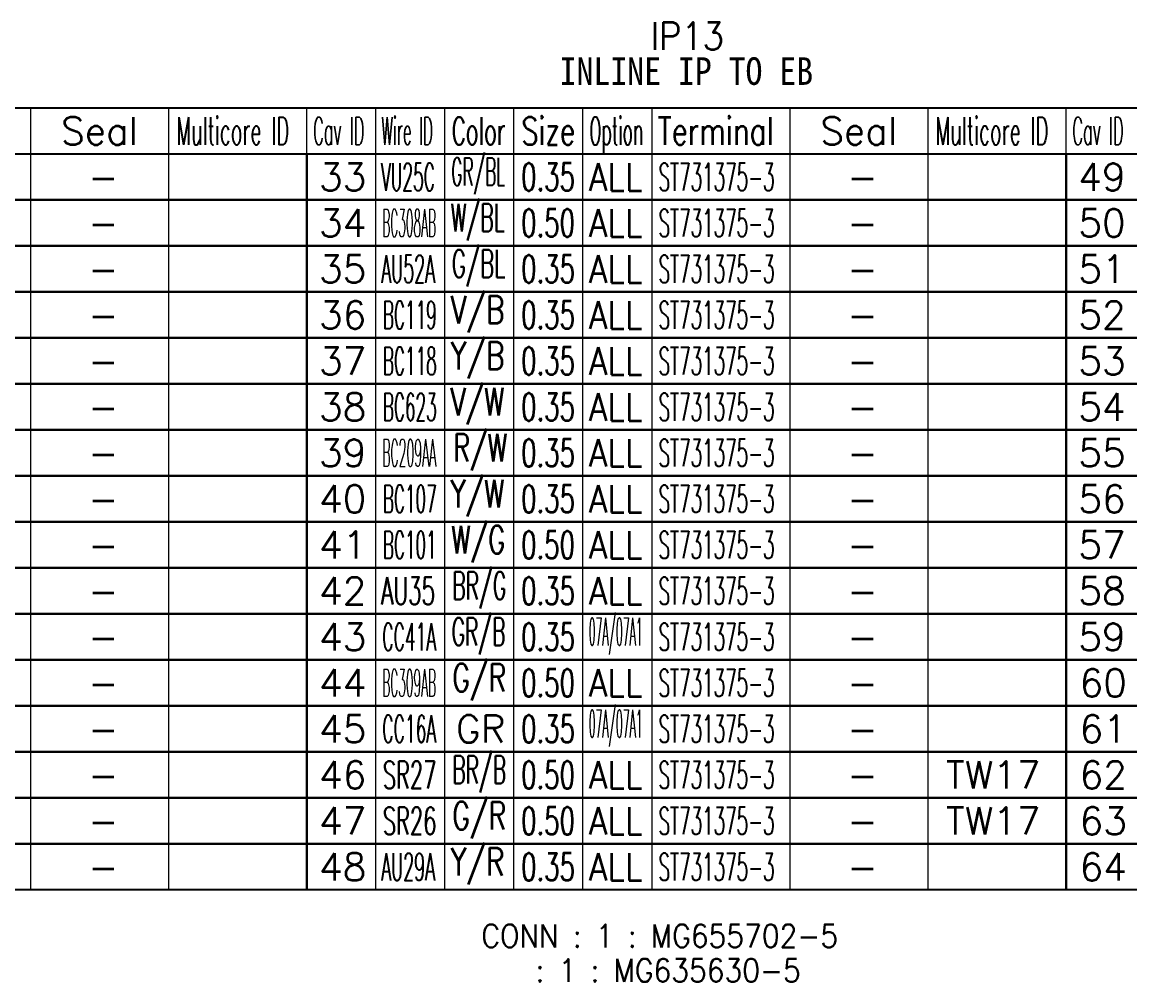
# Model space of a CAD drawing. Header units: inches. Extents: x 47316 to 59086, y 3141 to 11743.
# Drawn here: x 50717.6 to 50838, y 8811.5 to 8915.8 of the extents above; entities that cross this region are included whole.
import ezdxf

# ---------------------------------------------------------------- set-up
doc = ezdxf.new("R2010")
doc.units = ezdxf.units.IN
doc.header["$MEASUREMENT"] = 0
doc.styles.get("Standard").update_dxf_attribs({"font": ''})
doc.styles.get('Standard').set_extended_font_data('SimSun')

msp = doc.modelspace()

# ---------------------------------------------------------------- linework, layer by layer
at = {"color": 0, "linetype": 'Continuous', "lineweight": -2}
for p, q in [((50583.54, 8906.49), (50996.04, 8906.49)), ((50583.54, 8901.49), (50996.04, 8901.49))]:
    msp.add_line(p, q, dxfattribs=at)
at = {"color": 7, "linetype": 'Continuous', "lineweight": 15}
for p, q in [((50718.54, 8901.49), (50718.54, 8906.49)), ((50733.54, 8901.49), (50733.54, 8906.49)), ((50748.54, 8901.49), (50748.54, 8906.49)), ((50756.04, 8901.49), (50756.04, 8906.49)), ((50763.54, 8901.49), (50763.54, 8906.49)), ((50771.04, 8901.49), (50771.04, 8906.49)), ((50778.54, 8901.49), (50778.54, 8906.49)), ((50786.04, 8901.49), (50786.04, 8906.49)), ((50801.04, 8901.49), (50801.04, 8906.49)), ((50816.04, 8901.49), (50816.04, 8906.49)), ((50831.04, 8901.49), (50831.04, 8906.49))]:
    msp.add_line(p, q, dxfattribs=at)
at = {"color": 102, "linetype": 'Continuous', "lineweight": 15}
for p, q in [((50718.54, 8896.49), (50718.54, 8901.49)), ((50733.54, 8896.49), (50733.54, 8901.49)), ((50756.04, 8896.49), (50756.04, 8901.49)), ((50763.54, 8896.49), (50763.54, 8901.49)), ((50771.04, 8896.49), (50771.04, 8901.49)), ((50778.54, 8896.49), (50778.54, 8901.49)), ((50786.04, 8896.49), (50786.04, 8901.49)), ((50801.04, 8896.49), (50801.04, 8901.49)), ((50816.04, 8896.49), (50816.04, 8901.49)), ((50718.54, 8891.49), (50718.54, 8896.49)), ((50733.54, 8891.49), (50733.54, 8896.49)), ((50756.04, 8891.49), (50756.04, 8896.49)), ((50763.54, 8891.49), (50763.54, 8896.49)), ((50771.04, 8891.49), (50771.04, 8896.49)), ((50778.54, 8891.49), (50778.54, 8896.49)), ((50786.04, 8891.49), (50786.04, 8896.49)), ((50801.04, 8891.49), (50801.04, 8896.49)), ((50816.04, 8891.49), (50816.04, 8896.49)), ((50718.54, 8886.49), (50718.54, 8891.49)), ((50733.54, 8886.49), (50733.54, 8891.49)), ((50756.04, 8886.49), (50756.04, 8891.49)), ((50763.54, 8886.49), (50763.54, 8891.49)), ((50771.04, 8886.49), (50771.04, 8891.49)), ((50778.54, 8886.49), (50778.54, 8891.49)), ((50786.04, 8886.49), (50786.04, 8891.49)), ((50801.04, 8886.49), (50801.04, 8891.49)), ((50816.04, 8886.49), (50816.04, 8891.49)), ((50718.54, 8881.49), (50718.54, 8886.49)), ((50733.54, 8881.49), (50733.54, 8886.49)), ((50756.04, 8881.49), (50756.04, 8886.49)), ((50763.54, 8881.49), (50763.54, 8886.49)), ((50771.04, 8881.49), (50771.04, 8886.49)), ((50778.54, 8881.49), (50778.54, 8886.49)), ((50786.04, 8881.49), (50786.04, 8886.49)), ((50801.04, 8881.49), (50801.04, 8886.49)), ((50816.04, 8881.49), (50816.04, 8886.49)), ((50718.54, 8876.49), (50718.54, 8881.49)), ((50733.54, 8876.49), (50733.54, 8881.49)), ((50756.04, 8876.49), (50756.04, 8881.49)), ((50763.54, 8876.49), (50763.54, 8881.49)), ((50771.04, 8876.49), (50771.04, 8881.49)), ((50778.54, 8876.49), (50778.54, 8881.49)), ((50786.04, 8876.49), (50786.04, 8881.49)), ((50801.04, 8876.49), (50801.04, 8881.49)), ((50816.04, 8876.49), (50816.04, 8881.49)), ((50718.54, 8871.49), (50718.54, 8876.49)), ((50733.54, 8871.49), (50733.54, 8876.49)), ((50756.04, 8871.49), (50756.04, 8876.49)), ((50763.54, 8871.49), (50763.54, 8876.49)), ((50771.04, 8871.49), (50771.04, 8876.49)), ((50778.54, 8871.49), (50778.54, 8876.49)), ((50786.04, 8871.49), (50786.04, 8876.49)), ((50801.04, 8871.49), (50801.04, 8876.49)), ((50816.04, 8871.49), (50816.04, 8876.49)), ((50718.54, 8866.49), (50718.54, 8871.49)), ((50733.54, 8866.49), (50733.54, 8871.49)), ((50756.04, 8866.49), (50756.04, 8871.49)), ((50763.54, 8866.49), (50763.54, 8871.49)), ((50771.04, 8866.49), (50771.04, 8871.49)), ((50778.54, 8866.49), (50778.54, 8871.49)), ((50786.04, 8866.49), (50786.04, 8871.49)), ((50801.04, 8866.49), (50801.04, 8871.49)), ((50816.04, 8866.49), (50816.04, 8871.49)), ((50718.54, 8861.49), (50718.54, 8866.49)), ((50733.54, 8861.49), (50733.54, 8866.49)), ((50756.04, 8861.49), (50756.04, 8866.49)), ((50763.54, 8861.49), (50763.54, 8866.49)), ((50771.04, 8861.49), (50771.04, 8866.49)), ((50778.54, 8861.49), (50778.54, 8866.49)), ((50786.04, 8861.49), (50786.04, 8866.49)), ((50801.04, 8861.49), (50801.04, 8866.49)), ((50816.04, 8861.49), (50816.04, 8866.49)), ((50718.54, 8856.49), (50718.54, 8861.49)), ((50733.54, 8856.49), (50733.54, 8861.49)), ((50756.04, 8856.49), (50756.04, 8861.49)), ((50763.54, 8856.49), (50763.54, 8861.49)), ((50771.04, 8856.49), (50771.04, 8861.49)), ((50778.54, 8856.49), (50778.54, 8861.49)), ((50786.04, 8856.49), (50786.04, 8861.49)), ((50801.04, 8856.49), (50801.04, 8861.49)), ((50816.04, 8856.49), (50816.04, 8861.49)), ((50718.54, 8851.49), (50718.54, 8856.49)), ((50733.54, 8851.49), (50733.54, 8856.49)), ((50756.04, 8851.49), (50756.04, 8856.49)), ((50763.54, 8851.49), (50763.54, 8856.49)), ((50771.04, 8851.49), (50771.04, 8856.49)), ((50778.54, 8851.49), (50778.54, 8856.49)), ((50786.04, 8851.49), (50786.04, 8856.49)), ((50801.04, 8851.49), (50801.04, 8856.49)), ((50816.04, 8851.49), (50816.04, 8856.49)), ((50718.54, 8846.49), (50718.54, 8851.49)), ((50733.54, 8846.49), (50733.54, 8851.49)), ((50756.04, 8846.49), (50756.04, 8851.49)), ((50763.54, 8846.49), (50763.54, 8851.49)), ((50771.04, 8846.49), (50771.04, 8851.49)), ((50778.54, 8846.49), (50778.54, 8851.49)), ((50786.04, 8846.49), (50786.04, 8851.49)), ((50801.04, 8846.49), (50801.04, 8851.49)), ((50816.04, 8846.49), (50816.04, 8851.49)), ((50718.54, 8841.49), (50718.54, 8846.49)), ((50733.54, 8841.49), (50733.54, 8846.49)), ((50756.04, 8841.49), (50756.04, 8846.49)), ((50763.54, 8841.49), (50763.54, 8846.49)), ((50771.04, 8841.49), (50771.04, 8846.49)), ((50778.54, 8841.49), (50778.54, 8846.49)), ((50786.04, 8841.49), (50786.04, 8846.49)), ((50801.04, 8841.49), (50801.04, 8846.49)), ((50816.04, 8841.49), (50816.04, 8846.49)), ((50718.54, 8836.49), (50718.54, 8841.49)), ((50733.54, 8836.49), (50733.54, 8841.49)), ((50756.04, 8836.49), (50756.04, 8841.49)), ((50763.54, 8836.49), (50763.54, 8841.49)), ((50771.04, 8836.49), (50771.04, 8841.49)), ((50778.54, 8836.49), (50778.54, 8841.49)), ((50786.04, 8836.49), (50786.04, 8841.49)), ((50801.04, 8836.49), (50801.04, 8841.49)), ((50816.04, 8836.49), (50816.04, 8841.49)), ((50718.54, 8831.49), (50718.54, 8836.49)), ((50733.54, 8831.49), (50733.54, 8836.49)), ((50756.04, 8831.49), (50756.04, 8836.49)), ((50763.54, 8831.49), (50763.54, 8836.49)), ((50771.04, 8831.49), (50771.04, 8836.49)), ((50778.54, 8831.49), (50778.54, 8836.49)), ((50786.04, 8831.49), (50786.04, 8836.49)), ((50801.04, 8831.49), (50801.04, 8836.49)), ((50816.04, 8831.49), (50816.04, 8836.49)), ((50718.54, 8826.49), (50718.54, 8831.49)), ((50733.54, 8826.49), (50733.54, 8831.49)), ((50756.04, 8826.49), (50756.04, 8831.49)), ((50763.54, 8826.49), (50763.54, 8831.49)), ((50771.04, 8826.49), (50771.04, 8831.49)), ((50778.54, 8826.49), (50778.54, 8831.49)), ((50786.04, 8826.49), (50786.04, 8831.49)), ((50801.04, 8826.49), (50801.04, 8831.49)), ((50816.04, 8826.49), (50816.04, 8831.49)), ((50718.54, 8821.49), (50718.54, 8826.49)), ((50733.54, 8821.49), (50733.54, 8826.49)), ((50756.04, 8821.49), (50756.04, 8826.49)), ((50763.54, 8821.49), (50763.54, 8826.49)), ((50771.04, 8821.49), (50771.04, 8826.49)), ((50778.54, 8821.49), (50778.54, 8826.49)), ((50786.04, 8821.49), (50786.04, 8826.49)), ((50801.04, 8821.49), (50801.04, 8826.49)), ((50816.04, 8821.49), (50816.04, 8826.49))]:
    msp.add_line(p, q, dxfattribs=at)
at = {"color": 0, "linetype": 'Continuous', "lineweight": -2}
for points in [[(50666.04, 8896.49), (50666.04, 8901.49), (50748.54, 8901.49), (50748.54, 8896.49)], [(50748.54, 8896.49), (50748.54, 8901.49), (50831.04, 8901.49), (50831.04, 8896.49)], [(50831.04, 8896.49), (50831.04, 8901.49), (50913.54, 8901.49), (50913.54, 8896.49)], [(50666.04, 8891.49), (50666.04, 8896.49), (50748.54, 8896.49), (50748.54, 8891.49)], [(50748.54, 8891.49), (50748.54, 8896.49), (50831.04, 8896.49), (50831.04, 8891.49)], [(50831.04, 8891.49), (50831.04, 8896.49), (50913.54, 8896.49), (50913.54, 8891.49)], [(50666.04, 8886.49), (50666.04, 8891.49), (50748.54, 8891.49), (50748.54, 8886.49)], [(50748.54, 8886.49), (50748.54, 8891.49), (50831.04, 8891.49), (50831.04, 8886.49)], [(50831.04, 8886.49), (50831.04, 8891.49), (50913.54, 8891.49), (50913.54, 8886.49)], [(50666.04, 8881.49), (50666.04, 8886.49), (50748.54, 8886.49), (50748.54, 8881.49)], [(50748.54, 8881.49), (50748.54, 8886.49), (50831.04, 8886.49), (50831.04, 8881.49)], [(50831.04, 8881.49), (50831.04, 8886.49), (50913.54, 8886.49), (50913.54, 8881.49)], [(50666.04, 8876.49), (50666.04, 8881.49), (50748.54, 8881.49), (50748.54, 8876.49)], [(50748.54, 8876.49), (50748.54, 8881.49), (50831.04, 8881.49), (50831.04, 8876.49)], [(50831.04, 8876.49), (50831.04, 8881.49), (50913.54, 8881.49), (50913.54, 8876.49)], [(50666.04, 8871.49), (50666.04, 8876.49), (50748.54, 8876.49), (50748.54, 8871.49)], [(50748.54, 8871.49), (50748.54, 8876.49), (50831.04, 8876.49), (50831.04, 8871.49)], [(50831.04, 8871.49), (50831.04, 8876.49), (50913.54, 8876.49), (50913.54, 8871.49)], [(50666.04, 8866.49), (50666.04, 8871.49), (50748.54, 8871.49), (50748.54, 8866.49)], [(50748.54, 8866.49), (50748.54, 8871.49), (50831.04, 8871.49), (50831.04, 8866.49)], [(50831.04, 8866.49), (50831.04, 8871.49), (50913.54, 8871.49), (50913.54, 8866.49)], [(50666.04, 8861.49), (50666.04, 8866.49), (50748.54, 8866.49), (50748.54, 8861.49)], [(50748.54, 8861.49), (50748.54, 8866.49), (50831.04, 8866.49), (50831.04, 8861.49)], [(50831.04, 8861.49), (50831.04, 8866.49), (50913.54, 8866.49), (50913.54, 8861.49)], [(50666.04, 8856.49), (50666.04, 8861.49), (50748.54, 8861.49), (50748.54, 8856.49)], [(50748.54, 8856.49), (50748.54, 8861.49), (50831.04, 8861.49), (50831.04, 8856.49)], [(50831.04, 8856.49), (50831.04, 8861.49), (50913.54, 8861.49), (50913.54, 8856.49)], [(50666.04, 8851.49), (50666.04, 8856.49), (50748.54, 8856.49), (50748.54, 8851.49)], [(50748.54, 8851.49), (50748.54, 8856.49), (50831.04, 8856.49), (50831.04, 8851.49)], [(50831.04, 8851.49), (50831.04, 8856.49), (50913.54, 8856.49), (50913.54, 8851.49)], [(50666.04, 8846.49), (50666.04, 8851.49), (50748.54, 8851.49), (50748.54, 8846.49)], [(50748.54, 8846.49), (50748.54, 8851.49), (50831.04, 8851.49), (50831.04, 8846.49)], [(50831.04, 8846.49), (50831.04, 8851.49), (50913.54, 8851.49), (50913.54, 8846.49)], [(50666.04, 8841.49), (50666.04, 8846.49), (50748.54, 8846.49), (50748.54, 8841.49)], [(50748.54, 8841.49), (50748.54, 8846.49), (50831.04, 8846.49), (50831.04, 8841.49)], [(50831.04, 8841.49), (50831.04, 8846.49), (50913.54, 8846.49), (50913.54, 8841.49)], [(50666.04, 8836.49), (50666.04, 8841.49), (50748.54, 8841.49), (50748.54, 8836.49)], [(50748.54, 8836.49), (50748.54, 8841.49), (50831.04, 8841.49), (50831.04, 8836.49)], [(50831.04, 8836.49), (50831.04, 8841.49), (50913.54, 8841.49), (50913.54, 8836.49)], [(50666.04, 8831.49), (50666.04, 8836.49), (50748.54, 8836.49), (50748.54, 8831.49)], [(50748.54, 8831.49), (50748.54, 8836.49), (50831.04, 8836.49), (50831.04, 8831.49)], [(50831.04, 8831.49), (50831.04, 8836.49), (50913.54, 8836.49), (50913.54, 8831.49)], [(50666.04, 8826.49), (50666.04, 8831.49), (50748.54, 8831.49), (50748.54, 8826.49)], [(50748.54, 8826.49), (50748.54, 8831.49), (50831.04, 8831.49), (50831.04, 8826.49)], [(50831.04, 8826.49), (50831.04, 8831.49), (50913.54, 8831.49), (50913.54, 8826.49)], [(50666.04, 8821.49), (50666.04, 8826.49), (50748.54, 8826.49), (50748.54, 8821.49)], [(50748.54, 8821.49), (50748.54, 8826.49), (50831.04, 8826.49), (50831.04, 8821.49)], [(50831.04, 8821.49), (50831.04, 8826.49), (50913.54, 8826.49), (50913.54, 8821.49)]]:
    msp.add_lwpolyline(points, close=True, dxfattribs=at)

# ---------------------------------------------------------------- texts
at = {"color": 6, "linetype": 'Continuous', "lineweight": 20, "char_height": 3, "attachment_point": 1}
for s, insert, width in [('\\Fromans.shx;\\W0.9000000000;\\T1.0000000000;\\o\\lIP13', (50785.87, 8915.81), 8.8714), ('\\f黑体|b0|i0|c1|p0;\\W0.9000000000;\\T1.0000000000;\\o\\lINLINE IP TO EB', (50776, 8911.99), 29.1236)]:
    msp.add_mtext(s, dxfattribs=dict(at, insert=insert, width=width))
at = {"color": 7, "linetype": 'Continuous', "lineweight": 15, "char_height": 3, "attachment_point": 1}
for s, insert, width in [('\\Fromans.shx;\\W1.0000000000;\\T1.0000000000;\\o\\lSeal', (50721.82, 8905.49), 9.2857), ('\\Fromans.shx;\\W0.5185185185;\\T1.0000000000;\\o\\lMulticore ID', (50734.34, 8905.49), 14), ('\\Fromans.shx;\\W0.4292452830;\\T1.0000000000;\\o\\lCav ID', (50749.22, 8905.49), 6.5), ('\\Fromans.shx;\\W0.4026548673;\\T1.0000000000;\\o\\lWire ID', (50756.65, 8905.49), 6.5), ('\\Fromans.shx;\\W0.5687500000;\\T1.0000000000;\\o\\lColor', (50764.28, 8905.49), 6.5), ('\\Fromans.shx;\\W0.7222222222;\\T1.0000000000;\\o\\lSize', (50771.85, 8905.49), 6.5), ('\\Fromans.shx;\\W0.4595959596;\\T1.0000000000;\\o\\lOption', (50779.24, 8905.49), 6.5), ('\\Fromans.shx;\\W0.7480916031;\\T1.0000000000;\\o\\lTerminal', (50786.65, 8905.49), 14), ('\\Fromans.shx;\\W1.0000000000;\\T1.0000000000;\\o\\lSeal', (50804.32, 8905.49), 9.2857), ('\\Fromans.shx;\\W0.5185185185;\\T1.0000000000;\\o\\lMulticore ID', (50816.84, 8905.49), 14), ('\\Fromans.shx;\\W0.4292452830;\\T1.0000000000;\\o\\lCav ID', (50831.72, 8905.49), 6.5), ('\\Fromans.shx;\\W1.0000000000;\\T1.0000000000;\\o\\l33', (50749.86, 8900.49), 5.7143), ('\\Fromans.shx;\\W1.0000000000;\\T1.0000000000;\\o\\l49', (50832.36, 8900.49), 5.7143), ('\\Fromans.shx;\\W1.0000000000;\\T1.0000000000;\\o\\l34', (50749.86, 8895.49), 5.7143), ('\\Fromans.shx;\\W1.0000000000;\\T1.0000000000;\\o\\l50', (50832.36, 8895.49), 5.7143), ('\\Fromans.shx;\\W1.0000000000;\\T1.0000000000;\\o\\l35', (50749.86, 8890.49), 5.7143), ('\\Fromans.shx;\\W1.0000000000;\\T1.0000000000;\\o\\l51', (50832.36, 8890.49), 5.7143), ('\\Fromans.shx;\\W1.0000000000;\\T1.0000000000;\\o\\l36', (50749.86, 8885.49), 5.7143), ('\\Fromans.shx;\\W1.0000000000;\\T1.0000000000;\\o\\l52', (50832.36, 8885.49), 5.7143), ('\\Fromans.shx;\\W1.0000000000;\\T1.0000000000;\\o\\l37', (50749.86, 8880.49), 5.7143), ('\\Fromans.shx;\\W1.0000000000;\\T1.0000000000;\\o\\l53', (50832.36, 8880.49), 5.7143), ('\\Fromans.shx;\\W1.0000000000;\\T1.0000000000;\\o\\l38', (50749.86, 8875.49), 5.7143), ('\\Fromans.shx;\\W1.0000000000;\\T1.0000000000;\\o\\l54', (50832.36, 8875.49), 5.7143), ('\\Fromans.shx;\\W1.0000000000;\\T1.0000000000;\\o\\l39', (50749.86, 8870.49), 5.7143), ('\\Fromans.shx;\\W1.0000000000;\\T1.0000000000;\\o\\l55', (50832.36, 8870.49), 5.7143), ('\\Fromans.shx;\\W1.0000000000;\\T1.0000000000;\\o\\l40', (50749.86, 8865.49), 5.7143), ('\\Fromans.shx;\\W1.0000000000;\\T1.0000000000;\\o\\l56', (50832.36, 8865.49), 5.7143), ('\\Fromans.shx;\\W1.0000000000;\\T1.0000000000;\\o\\l41', (50749.86, 8860.49), 5.7143), ('\\Fromans.shx;\\W1.0000000000;\\T1.0000000000;\\o\\l57', (50832.36, 8860.49), 5.7143), ('\\Fromans.shx;\\W1.0000000000;\\T1.0000000000;\\o\\l42', (50749.86, 8855.49), 5.7143), ('\\Fromans.shx;\\W1.0000000000;\\T1.0000000000;\\o\\l58', (50832.36, 8855.49), 5.7143), ('\\Fromans.shx;\\W1.0000000000;\\T1.0000000000;\\o\\l43', (50749.86, 8850.49), 5.7143), ('\\Fromans.shx;\\W1.0000000000;\\T1.0000000000;\\o\\l59', (50832.36, 8850.49), 5.7143), ('\\Fromans.shx;\\W1.0000000000;\\T1.0000000000;\\o\\l44', (50749.86, 8845.49), 5.7143), ('\\Fromans.shx;\\W1.0000000000;\\T1.0000000000;\\o\\l60', (50832.5, 8845.49), 5.7143), ('\\Fromans.shx;\\W1.0000000000;\\T1.0000000000;\\o\\l45', (50749.86, 8840.49), 5.7143), ('\\Fromans.shx;\\W1.0000000000;\\T1.0000000000;\\o\\l61', (50832.5, 8840.49), 5.7143), ('\\Fromans.shx;\\W1.0000000000;\\T1.0000000000;\\o\\l46', (50749.86, 8835.49), 5.7143), ('\\Fromans.shx;\\W1.0000000000;\\T1.0000000000;\\o\\l62', (50832.5, 8835.49), 5.7143), ('\\Fromans.shx;\\W1.0000000000;\\T1.0000000000;\\o\\l47', (50749.86, 8830.49), 5.7143), ('\\Fromans.shx;\\W1.0000000000;\\T1.0000000000;\\o\\l63', (50832.5, 8830.49), 5.7143), ('\\Fromans.shx;\\W1.0000000000;\\T1.0000000000;\\o\\l48', (50749.86, 8825.49), 5.7143), ('\\Fromans.shx;\\W1.0000000000;\\T1.0000000000;\\o\\l64', (50832.5, 8825.49), 5.7143)]:
    msp.add_mtext(s, dxfattribs=dict(at, insert=insert, width=width))
at = {"color": 140, "linetype": 'Continuous', "lineweight": 15, "char_height": 3, "attachment_point": 1}
for s, insert, width in [('\\Fromans.shx;\\W0.4460784314;\\T1.0000000000;\\o\\lGR/BL', (50764.23, 8901.06), 6.5), ('\\Fromans.shx;\\W0.8750000000;\\T1.0000000000;\\o\\lALL', (50779.16, 8900.49), 6.5), ('\\Fromans.shx;\\W1.0000000000;\\T1.0000000000;\\o\\l-', (50724.75, 8900.49), 3.7143), ('\\Fromans.shx;\\W1.0000000000;\\T1.0000000000;\\o\\l-', (50807.25, 8900.49), 3.7143), ('\\Fromans.shx;\\W0.5416666667;\\T1.0000000000;\\o\\lW/BL', (50764.19, 8896.06), 6.5), ('\\Fromans.shx;\\W0.8750000000;\\T1.0000000000;\\o\\lALL', (50779.16, 8895.49), 6.5), ('\\Fromans.shx;\\W1.0000000000;\\T1.0000000000;\\o\\l-', (50724.75, 8895.49), 3.7143), ('\\Fromans.shx;\\W1.0000000000;\\T1.0000000000;\\o\\l-', (50807.25, 8895.49), 3.7143), ('\\Fromans.shx;\\W0.5617283951;\\T1.0000000000;\\o\\lG/BL', (50764.28, 8891.06), 6.5), ('\\Fromans.shx;\\W0.8750000000;\\T1.0000000000;\\o\\lALL', (50779.16, 8890.49), 6.5), ('\\Fromans.shx;\\W1.0000000000;\\T1.0000000000;\\o\\l-', (50724.75, 8890.49), 3.7143), ('\\Fromans.shx;\\W1.0000000000;\\T1.0000000000;\\o\\l-', (50807.25, 8890.49), 3.7143), ('\\Fromans.shx;\\W0.7459016393;\\T1.0000000000;\\o\\lV/B', (50764.15, 8886.06), 6.5), ('\\Fromans.shx;\\W0.8750000000;\\T1.0000000000;\\o\\lALL', (50779.16, 8885.49), 6.5), ('\\Fromans.shx;\\W1.0000000000;\\T1.0000000000;\\o\\l-', (50724.75, 8885.49), 3.7143), ('\\Fromans.shx;\\W1.0000000000;\\T1.0000000000;\\o\\l-', (50807.25, 8885.49), 3.7143), ('\\Fromans.shx;\\W0.7459016393;\\T1.0000000000;\\o\\lY/B', (50764.15, 8881.06), 6.5), ('\\Fromans.shx;\\W0.8750000000;\\T1.0000000000;\\o\\lALL', (50779.16, 8880.49), 6.5), ('\\Fromans.shx;\\W1.0000000000;\\T1.0000000000;\\o\\l-', (50724.75, 8880.49), 3.7143), ('\\Fromans.shx;\\W1.0000000000;\\T1.0000000000;\\o\\l-', (50807.25, 8880.49), 3.7143), ('\\Fromans.shx;\\W0.7109375000;\\T1.0000000000;\\o\\lV/W', (50764.14, 8876.06), 6.5), ('\\Fromans.shx;\\W0.8750000000;\\T1.0000000000;\\o\\lALL', (50779.16, 8875.49), 6.5), ('\\Fromans.shx;\\W1.0000000000;\\T1.0000000000;\\o\\l-', (50724.75, 8875.49), 3.7143), ('\\Fromans.shx;\\W1.0000000000;\\T1.0000000000;\\o\\l-', (50807.25, 8875.49), 3.7143), ('\\Fromans.shx;\\W0.6791044776;\\T1.0000000000;\\o\\lR/W', (50764.43, 8871.06), 6.5), ('\\Fromans.shx;\\W0.8750000000;\\T1.0000000000;\\o\\lALL', (50779.16, 8870.49), 6.5), ('\\Fromans.shx;\\W1.0000000000;\\T1.0000000000;\\o\\l-', (50724.75, 8870.49), 3.7143), ('\\Fromans.shx;\\W1.0000000000;\\T1.0000000000;\\o\\l-', (50807.25, 8870.49), 3.7143), ('\\Fromans.shx;\\W0.7109375000;\\T1.0000000000;\\o\\lY/W', (50764.14, 8866.06), 6.5), ('\\Fromans.shx;\\W0.8750000000;\\T1.0000000000;\\o\\lALL', (50779.16, 8865.49), 6.5), ('\\Fromans.shx;\\W1.0000000000;\\T1.0000000000;\\o\\l-', (50724.75, 8865.49), 3.7143), ('\\Fromans.shx;\\W1.0000000000;\\T1.0000000000;\\o\\l-', (50807.25, 8865.49), 3.7143), ('\\Fromans.shx;\\W0.6791044776;\\T1.0000000000;\\o\\lW/G', (50764.23, 8861.06), 6.5), ('\\Fromans.shx;\\W0.8750000000;\\T1.0000000000;\\o\\lALL', (50779.16, 8860.49), 6.5), ('\\Fromans.shx;\\W1.0000000000;\\T1.0000000000;\\o\\l-', (50724.75, 8860.49), 3.7143), ('\\Fromans.shx;\\W1.0000000000;\\T1.0000000000;\\o\\l-', (50807.25, 8860.49), 3.7143), ('\\Fromans.shx;\\W0.5352941176;\\T1.0000000000;\\o\\lBR/G', (50764.34, 8856.06), 6.5), ('\\Fromans.shx;\\W0.8750000000;\\T1.0000000000;\\o\\lALL', (50779.16, 8855.49), 6.5), ('\\Fromans.shx;\\W1.0000000000;\\T1.0000000000;\\o\\l-', (50724.75, 8855.49), 3.7143), ('\\Fromans.shx;\\W1.0000000000;\\T1.0000000000;\\o\\l-', (50807.25, 8855.49), 3.7143), ('\\Fromans.shx;\\W0.5352941176;\\T1.0000000000;\\o\\lGR/B', (50764.27, 8851.06), 6.5), ('\\Fromans.shx;\\W0.2879746835;\\T1.0000000000;\\o\\l07A/07A1', (50779.16, 8851.06), 6.5), ('\\Fromans.shx;\\W1.0000000000;\\T1.0000000000;\\o\\l-', (50724.75, 8850.49), 3.7143), ('\\Fromans.shx;\\W1.0000000000;\\T1.0000000000;\\o\\l-', (50807.25, 8850.49), 3.7143), ('\\Fromans.shx;\\W0.7109375000;\\T1.0000000000;\\o\\lG/R', (50764.34, 8846.06), 6.5), ('\\Fromans.shx;\\W0.8750000000;\\T1.0000000000;\\o\\lALL', (50779.16, 8845.49), 6.5), ('\\Fromans.shx;\\W1.0000000000;\\T1.0000000000;\\o\\l-', (50724.75, 8845.49), 3.7143), ('\\Fromans.shx;\\W1.0000000000;\\T1.0000000000;\\o\\l-', (50807.25, 8845.49), 3.7143), ('\\Fromans.shx;\\W0.2879746835;\\T1.0000000000;\\o\\l07A/07A1', (50779.16, 8841.06), 6.5), ('\\Fromans.shx;\\W1.0000000000;\\T1.0000000000;\\o\\lGR', (50764.72, 8840.49), 6), ('\\Fromans.shx;\\W1.0000000000;\\T1.0000000000;\\o\\l-', (50724.75, 8840.49), 3.7143), ('\\Fromans.shx;\\W1.0000000000;\\T1.0000000000;\\o\\l-', (50807.25, 8840.49), 3.7143), ('\\Fromans.shx;\\W0.5352941176;\\T1.0000000000;\\o\\lBR/B', (50764.34, 8836.06), 6.5), ('\\Fromans.shx;\\W0.8750000000;\\T1.0000000000;\\o\\lALL', (50779.16, 8835.49), 6.5), ('\\Fromans.shx;\\W1.0000000000;\\T1.0000000000;\\o\\l-', (50724.75, 8835.49), 3.7143), ('\\Fromans.shx;\\W1.0000000000;\\T1.0000000000;\\o\\l-', (50807.25, 8835.49), 3.7143), ('\\Fromans.shx;\\W0.7109375000;\\T1.0000000000;\\o\\lG/R', (50764.34, 8831.06), 6.5), ('\\Fromans.shx;\\W0.8750000000;\\T1.0000000000;\\o\\lALL', (50779.16, 8830.49), 6.5), ('\\Fromans.shx;\\W1.0000000000;\\T1.0000000000;\\o\\l-', (50724.75, 8830.49), 3.7143), ('\\Fromans.shx;\\W1.0000000000;\\T1.0000000000;\\o\\l-', (50807.25, 8830.49), 3.7143), ('\\Fromans.shx;\\W0.7459016393;\\T1.0000000000;\\o\\lY/R', (50764.15, 8826.06), 6.5), ('\\Fromans.shx;\\W0.8750000000;\\T1.0000000000;\\o\\lALL', (50779.16, 8825.49), 6.5), ('\\Fromans.shx;\\W1.0000000000;\\T1.0000000000;\\o\\l-', (50724.75, 8825.49), 3.7143), ('\\Fromans.shx;\\W1.0000000000;\\T1.0000000000;\\o\\l-', (50807.25, 8825.49), 3.7143)]:
    msp.add_mtext(s, dxfattribs=dict(at, insert=insert, width=width))
at = {"color": 21, "linetype": 'Continuous', "lineweight": 15, "char_height": 3, "attachment_point": 1}
for s, insert, width in [('\\Fromans.shx;\\W0.4504950495;\\T1.0000000000;\\o\\lVU25C', (50756.6, 8900.49), 6.5), ('\\Fromans.shx;\\W0.6500000000;\\T1.0000000000;\\o\\l0.35', (50771.82, 8900.49), 6.5), ('\\Fromans.shx;\\W0.4851485149;\\T1.0000000000;\\o\\lST731375-3', (50786.75, 8900.49), 14), ('\\Fromans.shx;\\W0.3226950355;\\T1.0000000000;\\o\\lBC308AB', (50756.72, 8895.49), 6.5), ('\\Fromans.shx;\\W0.6500000000;\\T1.0000000000;\\o\\l0.50', (50771.82, 8895.49), 6.5), ('\\Fromans.shx;\\W0.4851485149;\\T1.0000000000;\\o\\lST731375-3', (50786.75, 8895.49), 14), ('\\Fromans.shx;\\W0.4642857143;\\T1.0000000000;\\o\\lAU52A', (50756.61, 8890.49), 6.5), ('\\Fromans.shx;\\W0.6500000000;\\T1.0000000000;\\o\\l0.35', (50771.82, 8890.49), 6.5), ('\\Fromans.shx;\\W0.4851485149;\\T1.0000000000;\\o\\lST731375-3', (50786.75, 8890.49), 14), ('\\Fromans.shx;\\W0.4460784314;\\T1.0000000000;\\o\\lBC119', (50756.79, 8885.49), 6.5), ('\\Fromans.shx;\\W0.6500000000;\\T1.0000000000;\\o\\l0.35', (50771.82, 8885.49), 6.5), ('\\Fromans.shx;\\W0.4851485149;\\T1.0000000000;\\o\\lST731375-3', (50786.75, 8885.49), 14), ('\\Fromans.shx;\\W0.4460784314;\\T1.0000000000;\\o\\lBC118', (50756.79, 8880.49), 6.5), ('\\Fromans.shx;\\W0.6500000000;\\T1.0000000000;\\o\\l0.35', (50771.82, 8880.49), 6.5), ('\\Fromans.shx;\\W0.4851485149;\\T1.0000000000;\\o\\lST731375-3', (50786.75, 8880.49), 14), ('\\Fromans.shx;\\W0.4460784314;\\T1.0000000000;\\o\\lBC623', (50756.79, 8875.49), 6.5), ('\\Fromans.shx;\\W0.6500000000;\\T1.0000000000;\\o\\l0.35', (50771.82, 8875.49), 6.5), ('\\Fromans.shx;\\W0.4851485149;\\T1.0000000000;\\o\\lST731375-3', (50786.75, 8875.49), 14), ('\\Fromans.shx;\\W0.3297101449;\\T1.0000000000;\\o\\lBC209AA', (50756.73, 8870.49), 6.5), ('\\Fromans.shx;\\W0.6500000000;\\T1.0000000000;\\o\\l0.35', (50771.82, 8870.49), 6.5), ('\\Fromans.shx;\\W0.4851485149;\\T1.0000000000;\\o\\lST731375-3', (50786.75, 8870.49), 14), ('\\Fromans.shx;\\W0.4460784314;\\T1.0000000000;\\o\\lBC107', (50756.79, 8865.49), 6.5), ('\\Fromans.shx;\\W0.6500000000;\\T1.0000000000;\\o\\l0.35', (50771.82, 8865.49), 6.5), ('\\Fromans.shx;\\W0.4851485149;\\T1.0000000000;\\o\\lST731375-3', (50786.75, 8865.49), 14), ('\\Fromans.shx;\\W0.4460784314;\\T1.0000000000;\\o\\lBC101', (50756.79, 8860.49), 6.5), ('\\Fromans.shx;\\W0.6500000000;\\T1.0000000000;\\o\\l0.50', (50771.82, 8860.49), 6.5), ('\\Fromans.shx;\\W0.4851485149;\\T1.0000000000;\\o\\lST731375-3', (50786.75, 8860.49), 14), ('\\Fromans.shx;\\W0.5687500000;\\T1.0000000000;\\o\\lAU35', (50756.62, 8855.49), 6.5), ('\\Fromans.shx;\\W0.6500000000;\\T1.0000000000;\\o\\l0.35', (50771.82, 8855.49), 6.5), ('\\Fromans.shx;\\W0.4851485149;\\T1.0000000000;\\o\\lST731375-3', (50786.75, 8855.49), 14), ('\\Fromans.shx;\\W0.4550000000;\\T1.0000000000;\\o\\lCC41A', (50756.73, 8850.49), 6.5), ('\\Fromans.shx;\\W0.6500000000;\\T1.0000000000;\\o\\l0.35', (50771.82, 8850.49), 6.5), ('\\Fromans.shx;\\W0.4851485149;\\T1.0000000000;\\o\\lST731375-3', (50786.75, 8850.49), 14), ('\\Fromans.shx;\\W0.3226950355;\\T1.0000000000;\\o\\lBC309AB', (50756.72, 8845.49), 6.5), ('\\Fromans.shx;\\W0.6500000000;\\T1.0000000000;\\o\\l0.50', (50771.82, 8845.49), 6.5), ('\\Fromans.shx;\\W0.4851485149;\\T1.0000000000;\\o\\lST731375-3', (50786.75, 8845.49), 14), ('\\Fromans.shx;\\W0.4550000000;\\T1.0000000000;\\o\\lCC16A', (50756.73, 8840.49), 6.5), ('\\Fromans.shx;\\W0.6500000000;\\T1.0000000000;\\o\\l0.35', (50771.82, 8840.49), 6.5), ('\\Fromans.shx;\\W0.4851485149;\\T1.0000000000;\\o\\lST731375-3', (50786.75, 8840.49), 14), ('\\Fromans.shx;\\W0.5617283951;\\T1.0000000000;\\o\\lSR27', (50756.78, 8835.49), 6.5), ('\\Fromans.shx;\\W0.6500000000;\\T1.0000000000;\\o\\l0.50', (50771.82, 8835.49), 6.5), ('\\Fromans.shx;\\W0.4851485149;\\T1.0000000000;\\o\\lST731375-3', (50786.75, 8835.49), 14), ('\\Fromans.shx;\\W1.0000000000;\\T1.0000000000;\\o\\lTW17', (50817.97, 8835.49), 11.4286), ('\\Fromans.shx;\\W0.5617283951;\\T1.0000000000;\\o\\lSR26', (50756.78, 8830.49), 6.5), ('\\Fromans.shx;\\W0.6500000000;\\T1.0000000000;\\o\\l0.50', (50771.82, 8830.49), 6.5), ('\\Fromans.shx;\\W0.4851485149;\\T1.0000000000;\\o\\lST731375-3', (50786.75, 8830.49), 14), ('\\Fromans.shx;\\W1.0000000000;\\T1.0000000000;\\o\\lTW17', (50817.97, 8830.49), 11.4286), ('\\Fromans.shx;\\W0.4642857143;\\T1.0000000000;\\o\\lAU29A', (50756.61, 8825.49), 6.5), ('\\Fromans.shx;\\W0.6500000000;\\T1.0000000000;\\o\\l0.35', (50771.82, 8825.49), 6.5), ('\\Fromans.shx;\\W0.4851485149;\\T1.0000000000;\\o\\lST731375-3', (50786.75, 8825.49), 14)]:
    msp.add_mtext(s, dxfattribs=dict(at, insert=insert, width=width))
at = {"color": 42, "linetype": 'Continuous', "lineweight": 15, "char_height": 2.5, "attachment_point": 1}
for s, insert, width in [('\\Fromans.shx;\\W0.9000000000;\\T1.0000000000;\\o\\lCONN : 1 : MG655702-5', (50767.5, 8817.74), 45.2143), ('\\Fromans.shx;\\W0.9000000000;\\T1.0000000000;\\o\\l : 1 : MG635630-5', (50771.84, 8813.99), 35.8929)]:
    msp.add_mtext(s, dxfattribs=dict(at, insert=insert, width=width))

doc.saveas('drawing.dxf')
